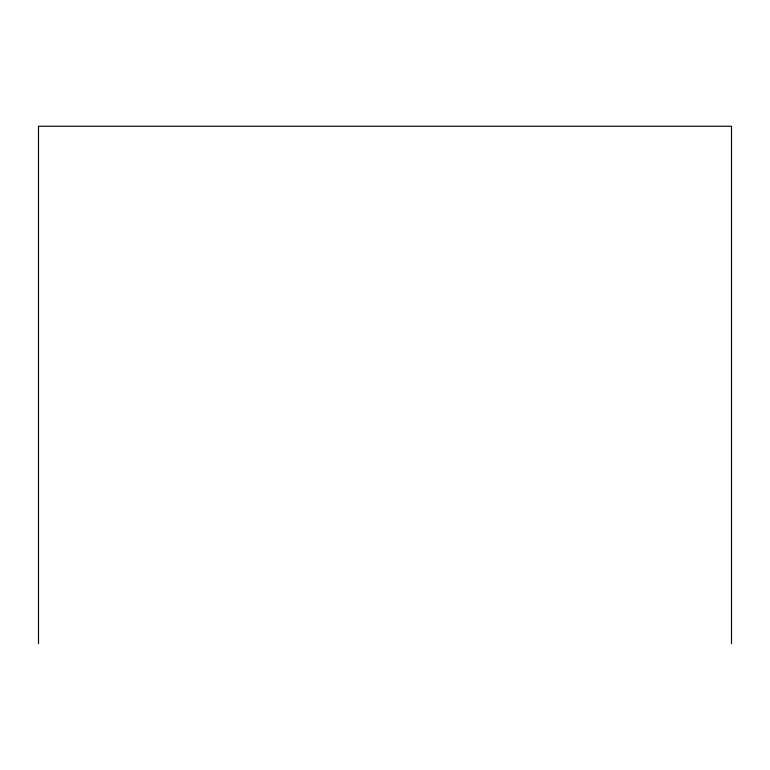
<?xml version="1.0" encoding="UTF-8"?>
<svg xmlns="http://www.w3.org/2000/svg" width="770" height="770" viewBox="0 0 770 770"><rect width="100%" height="100%" fill="white"/><g stroke="black" fill="none" stroke-linecap="round" stroke-linejoin="round"><path stroke-width="1.16" d="M731.5 643.759L731.5 126.242L38.5 126.242L38.5 643.759"/></g></svg>
